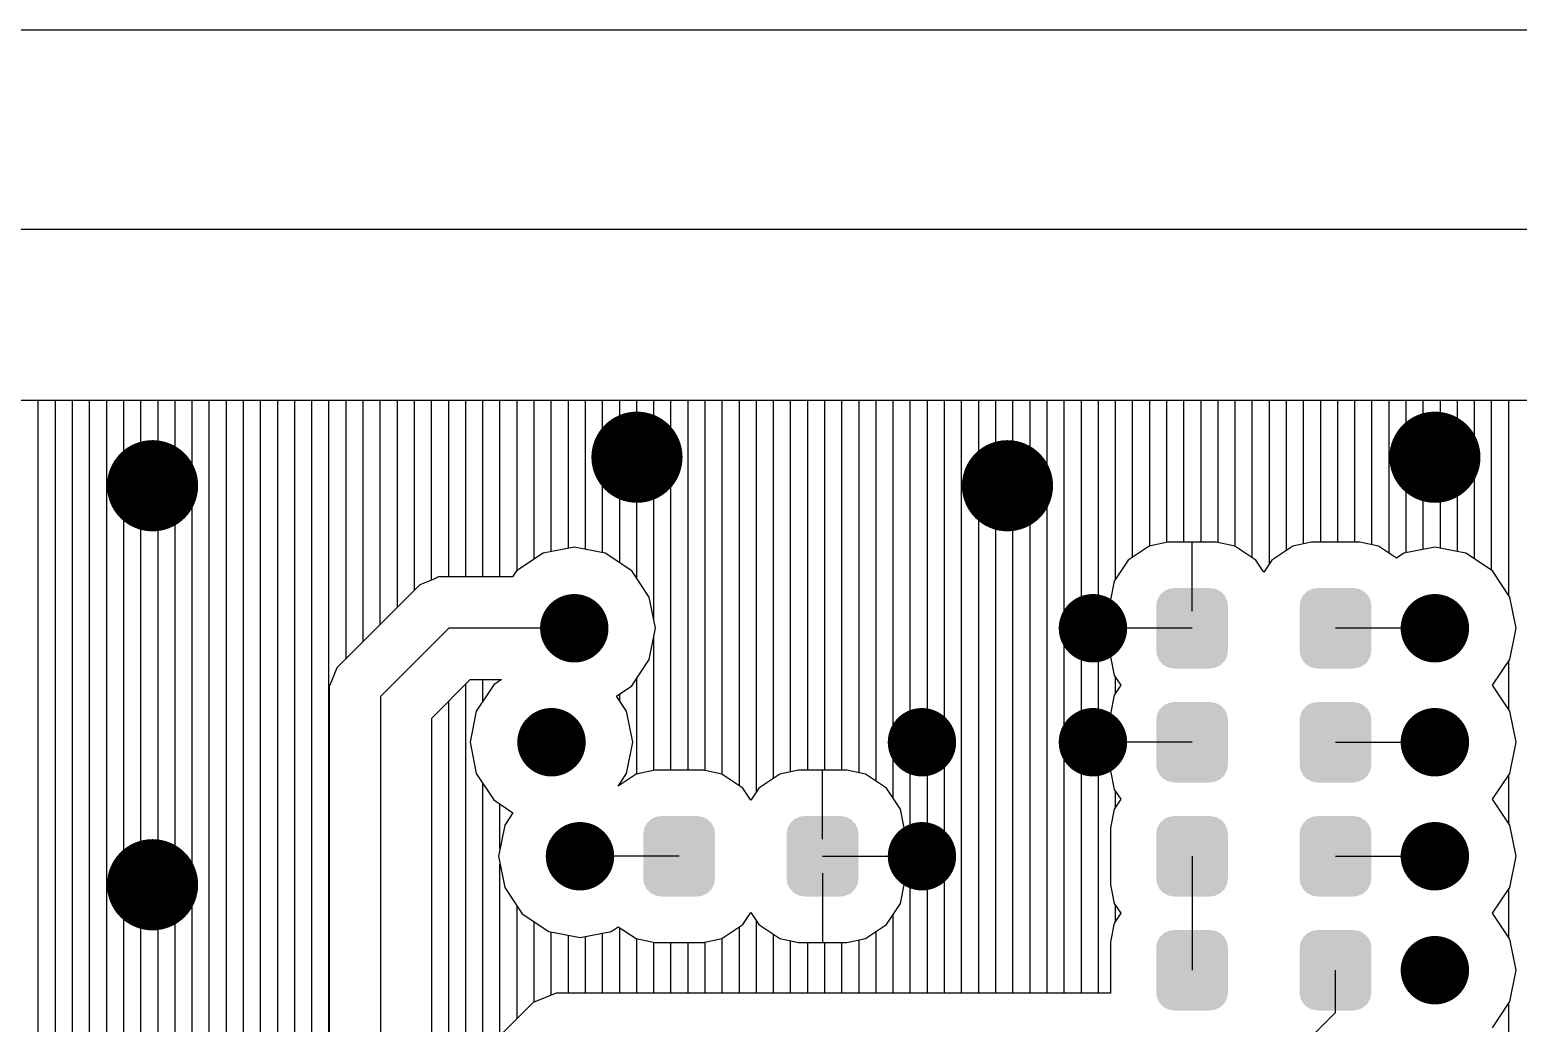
# Model space of a CAD drawing. Extents: x 295 to 953, y 10 to 290.
# Drawn here: x 590.55 to 617.91, y 208.44 to 226.7 of the extents above; entities that cross this region are included whole.
import ezdxf

# ---------------------------------------------------------------- set-up
doc = ezdxf.new("R2010")
doc.units = 0
doc.header["$LTSCALE"] = 5
doc.header["$MEASUREMENT"] = 0
doc.layers.get('0').update_dxf_attribs({"linetype": 'CONTINUOUS', "lineweight": 25})
doc.layers.add('DV-INT-A3_BOT', color=7, linetype='CONTINUOUS')

msp = doc.modelspace()

# ---------------------------------------------------------------- linework, layer by layer
for points, const_width in [([(602.13, 218.84, -1), (601.292, 218.84, -1)], 0.838), ([(616.799, 218.84, -1), (615.961, 218.84, -1)], 0.838), ([(593.225, 218.316, -1), (592.386, 218.316, -1)], 0.838), ([(608.941, 218.316, -1), (608.103, 218.316, -1)], 0.838), ([(600.873, 215.696, -1), (600.244, 215.696, -1)], 0.629), ([(610.408, 215.696, -1), (609.779, 215.696, -1)], 0.629), ([(616.694, 215.696, -1), (616.065, 215.696, -1)], 0.629), ([(600.454, 213.601, -1), (599.825, 213.601, -1)], 0.629), ([(607.264, 213.601, -1), (606.636, 213.601, -1)], 0.629), ([(610.408, 213.601, -1), (609.779, 213.601, -1)], 0.629), ([(616.694, 213.601, -1), (616.065, 213.601, -1)], 0.629), ([(600.978, 211.505, -1), (600.349, 211.505, -1)], 0.629), ([(607.264, 211.505, -1), (606.636, 211.505, -1)], 0.629), ([(616.694, 211.505, -1), (616.065, 211.505, -1)], 0.629), ([(593.225, 210.981, -1), (592.386, 210.981, -1)], 0.838), ([(616.694, 209.41, -1), (616.065, 209.41, -1)], 0.629)]:
    msp.add_lwpolyline(points, format="xyb", close=True, dxfattribs=dict(const_width=const_width))
for points in [[(612.576, 216.109), (612.562, 216.201), (611.256, 216.109), (611.272, 216.201)], [(612.562, 216.201), (612.557, 216.212), (611.272, 216.201), (611.274, 216.212)], [(612.557, 216.212), (612.517, 216.295), (611.274, 216.212), (611.318, 216.295)], [(612.517, 216.295), (612.508, 216.305), (611.318, 216.295), (611.323, 216.305)], [(612.508, 216.305), (612.444, 216.37), (611.323, 216.305), (611.391, 216.37)], [(612.444, 216.37), (612.431, 216.377), (611.391, 216.37), (611.399, 216.377)], [(612.431, 216.377), (612.351, 216.419), (611.399, 216.377), (611.486, 216.419)], [(612.351, 216.419), (612.329, 216.422), (611.486, 216.419), (611.493, 216.422)], [(612.329, 216.422), (612.247, 216.435), (611.493, 216.422), (611.585, 216.435)], [(612.247, 216.435), (612.247, 216.438), (611.585, 216.435), (611.585, 216.438)], [(615.213, 216.109), (615.199, 216.201), (613.892, 216.109), (613.908, 216.201)], [(615.199, 216.201), (615.193, 216.212), (613.908, 216.201), (613.91, 216.212)], [(615.193, 216.212), (615.153, 216.295), (613.91, 216.212), (613.954, 216.295)], [(615.153, 216.295), (615.144, 216.305), (613.954, 216.295), (613.959, 216.305)], [(615.144, 216.305), (615.08, 216.37), (613.959, 216.305), (614.028, 216.37)], [(615.08, 216.37), (615.067, 216.377), (614.028, 216.37), (614.035, 216.377)], [(615.067, 216.377), (614.987, 216.419), (614.035, 216.377), (614.122, 216.419)], [(614.987, 216.419), (614.965, 216.422), (614.122, 216.419), (614.129, 216.422)], [(614.965, 216.422), (614.884, 216.435), (614.129, 216.422), (614.221, 216.435)], [(614.884, 216.435), (614.884, 216.438), (614.221, 216.435), (614.221, 216.438)], [(612.576, 216.107), (612.576, 216.109), (611.256, 216.107), (611.256, 216.109)], [(612.576, 215.286), (612.576, 216.107), (611.256, 215.286), (611.256, 216.107)], [(615.213, 216.107), (615.213, 216.109), (613.892, 216.107), (613.892, 216.109)], [(615.213, 215.286), (615.213, 216.107), (613.892, 215.286), (613.892, 216.107)], [(612.576, 215.284), (612.576, 215.286), (611.256, 215.284), (611.256, 215.286)], [(612.561, 215.191), (612.576, 215.284), (611.27, 215.191), (611.256, 215.284)], [(612.559, 215.18), (612.561, 215.191), (611.276, 215.18), (611.27, 215.191)], [(612.515, 215.097), (612.559, 215.18), (611.316, 215.097), (611.276, 215.18)], [(612.51, 215.088), (612.515, 215.097), (611.325, 215.088), (611.316, 215.097)], [(612.441, 215.022), (612.51, 215.088), (611.389, 215.022), (611.325, 215.088)], [(615.213, 215.284), (615.213, 215.286), (613.892, 215.284), (613.892, 215.286)], [(615.197, 215.191), (615.213, 215.284), (613.906, 215.191), (613.892, 215.284)], [(615.195, 215.18), (615.197, 215.191), (613.912, 215.18), (613.906, 215.191)], [(615.151, 215.097), (615.195, 215.18), (613.952, 215.097), (613.912, 215.18)], [(615.146, 215.088), (615.151, 215.097), (613.961, 215.088), (613.952, 215.097)], [(615.077, 215.022), (615.146, 215.088), (614.025, 215.022), (613.961, 215.088)], [(612.434, 215.015), (612.441, 215.022), (611.402, 215.015), (611.389, 215.022)], [(612.347, 214.974), (612.434, 215.015), (611.482, 214.974), (611.402, 215.015)], [(612.34, 214.97), (612.347, 214.974), (611.503, 214.97), (611.482, 214.974)], [(612.247, 214.957), (612.34, 214.97), (611.585, 214.957), (611.503, 214.97)], [(612.247, 214.955), (612.247, 214.957), (611.585, 214.955), (611.585, 214.957)], [(615.07, 215.015), (615.077, 215.022), (614.038, 215.015), (614.025, 215.022)], [(614.983, 214.974), (615.07, 215.015), (614.118, 214.974), (614.038, 215.015)], [(614.976, 214.97), (614.983, 214.974), (614.14, 214.97), (614.118, 214.974)], [(614.884, 214.957), (614.976, 214.97), (614.221, 214.957), (614.14, 214.97)], [(614.884, 214.955), (614.884, 214.957), (614.221, 214.955), (614.221, 214.957)], [(612.508, 214.209), (612.444, 214.275), (611.323, 214.209), (611.391, 214.275)], [(612.444, 214.275), (612.431, 214.282), (611.391, 214.275), (611.399, 214.282)], [(612.431, 214.282), (612.351, 214.323), (611.399, 214.282), (611.486, 214.323)], [(612.351, 214.323), (612.329, 214.327), (611.486, 214.323), (611.493, 214.327)], [(612.329, 214.327), (612.247, 214.34), (611.493, 214.327), (611.585, 214.34)], [(612.247, 214.34), (612.247, 214.343), (611.585, 214.34), (611.585, 214.343)], [(615.144, 214.209), (615.08, 214.275), (613.959, 214.209), (614.028, 214.275)], [(615.08, 214.275), (615.067, 214.282), (614.028, 214.275), (614.035, 214.282)], [(615.067, 214.282), (614.987, 214.323), (614.035, 214.282), (614.122, 214.323)], [(614.987, 214.323), (614.965, 214.327), (614.122, 214.323), (614.129, 214.327)], [(614.965, 214.327), (614.884, 214.34), (614.129, 214.327), (614.221, 214.34)], [(614.884, 214.34), (614.884, 214.343), (614.221, 214.34), (614.221, 214.343)], [(612.576, 214.014), (612.562, 214.106), (611.256, 214.014), (611.272, 214.106)], [(612.576, 214.012), (612.576, 214.014), (611.256, 214.012), (611.256, 214.014)], [(612.576, 213.19), (612.576, 214.012), (611.256, 213.19), (611.256, 214.012)], [(612.562, 214.106), (612.557, 214.117), (611.272, 214.106), (611.274, 214.117)], [(612.557, 214.117), (612.517, 214.2), (611.274, 214.117), (611.318, 214.2)], [(612.517, 214.2), (612.508, 214.209), (611.318, 214.2), (611.323, 214.209)], [(615.213, 214.014), (615.199, 214.106), (613.892, 214.014), (613.908, 214.106)], [(615.213, 214.012), (615.213, 214.014), (613.892, 214.012), (613.892, 214.014)], [(615.213, 213.19), (615.213, 214.012), (613.892, 213.19), (613.892, 214.012)], [(615.199, 214.106), (615.193, 214.117), (613.908, 214.106), (613.91, 214.117)], [(615.193, 214.117), (615.153, 214.2), (613.91, 214.117), (613.954, 214.2)], [(615.153, 214.2), (615.144, 214.209), (613.954, 214.2), (613.959, 214.209)], [(612.576, 213.188), (612.576, 213.19), (611.256, 213.188), (611.256, 213.19)], [(612.561, 213.096), (612.576, 213.188), (611.27, 213.096), (611.256, 213.188)], [(615.213, 213.188), (615.213, 213.19), (613.892, 213.188), (613.892, 213.19)], [(615.197, 213.096), (615.213, 213.188), (613.906, 213.096), (613.892, 213.188)], [(612.559, 213.085), (612.561, 213.096), (611.276, 213.085), (611.27, 213.096)], [(612.515, 213.002), (612.559, 213.085), (611.316, 213.002), (611.276, 213.085)], [(612.51, 212.992), (612.515, 213.002), (611.325, 212.992), (611.316, 213.002)], [(612.441, 212.927), (612.51, 212.992), (611.389, 212.927), (611.325, 212.992)], [(612.434, 212.92), (612.441, 212.927), (611.402, 212.92), (611.389, 212.927)], [(612.347, 212.878), (612.434, 212.92), (611.482, 212.878), (611.402, 212.92)], [(615.195, 213.085), (615.197, 213.096), (613.912, 213.085), (613.906, 213.096)], [(615.151, 213.002), (615.195, 213.085), (613.952, 213.002), (613.912, 213.085)], [(615.146, 212.992), (615.151, 213.002), (613.961, 212.992), (613.952, 213.002)], [(615.077, 212.927), (615.146, 212.992), (614.025, 212.927), (613.961, 212.992)], [(615.07, 212.92), (615.077, 212.927), (614.038, 212.92), (614.025, 212.927)], [(614.983, 212.878), (615.07, 212.92), (614.118, 212.878), (614.038, 212.92)], [(612.34, 212.875), (612.347, 212.878), (611.503, 212.875), (611.482, 212.878)], [(612.247, 212.862), (612.34, 212.875), (611.585, 212.862), (611.503, 212.875)], [(612.247, 212.859), (612.247, 212.862), (611.585, 212.859), (611.585, 212.862)], [(614.976, 212.875), (614.983, 212.878), (614.14, 212.875), (614.118, 212.878)], [(614.884, 212.862), (614.976, 212.875), (614.221, 212.862), (614.14, 212.875)], [(614.884, 212.859), (614.884, 212.862), (614.221, 212.859), (614.221, 212.862)], [(603.127, 212.021), (603.087, 212.104), (601.844, 212.021), (601.888, 212.104)], [(603.087, 212.104), (603.078, 212.114), (601.888, 212.104), (601.893, 212.114)], [(603.078, 212.114), (603.014, 212.179), (601.893, 212.114), (601.962, 212.179)], [(603.014, 212.179), (603.001, 212.186), (601.962, 212.179), (601.969, 212.186)], [(603.001, 212.186), (602.921, 212.228), (601.969, 212.186), (602.056, 212.228)], [(602.921, 212.228), (602.9, 212.231), (602.056, 212.228), (602.063, 212.231)], [(602.9, 212.231), (602.818, 212.244), (602.063, 212.231), (602.156, 212.244)], [(602.818, 212.244), (602.818, 212.247), (602.156, 212.244), (602.156, 212.247)], [(605.763, 212.021), (605.723, 212.104), (604.48, 212.021), (604.524, 212.104)], [(605.723, 212.104), (605.714, 212.114), (604.524, 212.104), (604.529, 212.114)], [(605.714, 212.114), (605.65, 212.179), (604.529, 212.114), (604.598, 212.179)], [(605.65, 212.179), (605.637, 212.186), (604.598, 212.179), (604.605, 212.186)], [(605.637, 212.186), (605.557, 212.228), (604.605, 212.186), (604.692, 212.228)], [(605.557, 212.228), (605.536, 212.231), (604.692, 212.228), (604.699, 212.231)], [(605.536, 212.231), (605.454, 212.244), (604.699, 212.231), (604.792, 212.244)], [(605.454, 212.244), (605.454, 212.247), (604.792, 212.244), (604.792, 212.247)], [(612.557, 212.021), (612.517, 212.104), (611.274, 212.021), (611.318, 212.104)], [(612.517, 212.104), (612.508, 212.114), (611.318, 212.104), (611.323, 212.114)], [(612.508, 212.114), (612.444, 212.179), (611.323, 212.114), (611.391, 212.179)], [(612.444, 212.179), (612.431, 212.186), (611.391, 212.179), (611.399, 212.186)], [(612.431, 212.186), (612.351, 212.228), (611.399, 212.186), (611.486, 212.228)], [(612.351, 212.228), (612.329, 212.231), (611.486, 212.228), (611.493, 212.231)], [(612.329, 212.231), (612.247, 212.244), (611.493, 212.231), (611.585, 212.244)], [(612.247, 212.244), (612.247, 212.247), (611.585, 212.244), (611.585, 212.247)], [(615.193, 212.021), (615.153, 212.104), (613.91, 212.021), (613.954, 212.104)], [(615.153, 212.104), (615.144, 212.114), (613.954, 212.104), (613.959, 212.114)], [(615.144, 212.114), (615.08, 212.179), (613.959, 212.114), (614.028, 212.179)], [(615.08, 212.179), (615.067, 212.186), (614.028, 212.179), (614.035, 212.186)], [(615.067, 212.186), (614.987, 212.228), (614.035, 212.186), (614.122, 212.228)], [(614.987, 212.228), (614.965, 212.231), (614.122, 212.228), (614.129, 212.231)], [(614.965, 212.231), (614.884, 212.244), (614.129, 212.231), (614.221, 212.244)], [(614.884, 212.244), (614.884, 212.247), (614.221, 212.244), (614.221, 212.247)], [(603.147, 211.918), (603.133, 212.01), (601.827, 211.918), (601.842, 212.01)], [(603.147, 211.916), (603.147, 211.918), (601.827, 211.916), (601.827, 211.918)], [(603.147, 211.095), (603.147, 211.916), (601.827, 211.095), (601.827, 211.916)], [(603.133, 212.01), (603.127, 212.021), (601.842, 212.01), (601.844, 212.021)], [(605.783, 211.918), (605.769, 212.01), (604.463, 211.918), (604.478, 212.01)], [(605.783, 211.916), (605.783, 211.918), (604.463, 211.916), (604.463, 211.918)], [(605.783, 211.095), (605.783, 211.916), (604.463, 211.095), (604.463, 211.916)], [(605.769, 212.01), (605.763, 212.021), (604.478, 212.01), (604.48, 212.021)], [(612.576, 211.918), (612.562, 212.01), (611.256, 211.918), (611.272, 212.01)], [(612.576, 211.916), (612.576, 211.918), (611.256, 211.916), (611.256, 211.918)], [(612.576, 211.095), (612.576, 211.916), (611.256, 211.095), (611.256, 211.916)], [(612.562, 212.01), (612.557, 212.021), (611.272, 212.01), (611.274, 212.021)], [(615.213, 211.918), (615.199, 212.01), (613.892, 211.918), (613.908, 212.01)], [(615.213, 211.916), (615.213, 211.918), (613.892, 211.916), (613.892, 211.918)], [(615.213, 211.095), (615.213, 211.916), (613.892, 211.095), (613.892, 211.916)], [(615.199, 212.01), (615.193, 212.021), (613.908, 212.01), (613.91, 212.021)], [(603.147, 211.093), (603.147, 211.095), (601.827, 211.093), (601.827, 211.095)], [(603.131, 211), (603.147, 211.093), (601.841, 211), (601.827, 211.093)], [(603.129, 210.989), (603.131, 211), (601.846, 210.989), (601.841, 211)], [(603.085, 210.906), (603.129, 210.989), (601.886, 210.906), (601.846, 210.989)], [(605.783, 211.093), (605.783, 211.095), (604.463, 211.093), (604.463, 211.095)], [(605.767, 211), (605.783, 211.093), (604.477, 211), (604.463, 211.093)], [(605.765, 210.989), (605.767, 211), (604.482, 210.989), (604.477, 211)], [(605.721, 210.906), (605.765, 210.989), (604.522, 210.906), (604.482, 210.989)], [(612.576, 211.093), (612.576, 211.095), (611.256, 211.093), (611.256, 211.095)], [(612.561, 211), (612.576, 211.093), (611.27, 211), (611.256, 211.093)], [(612.559, 210.989), (612.561, 211), (611.276, 210.989), (611.27, 211)], [(612.515, 210.906), (612.559, 210.989), (611.316, 210.906), (611.276, 210.989)], [(615.213, 211.093), (615.213, 211.095), (613.892, 211.093), (613.892, 211.095)], [(615.197, 211), (615.213, 211.093), (613.906, 211), (613.892, 211.093)], [(615.195, 210.989), (615.197, 211), (613.912, 210.989), (613.906, 211)], [(615.151, 210.906), (615.195, 210.989), (613.952, 210.906), (613.912, 210.989)], [(603.08, 210.897), (603.085, 210.906), (601.895, 210.897), (601.886, 210.906)], [(603.012, 210.831), (603.08, 210.897), (601.959, 210.831), (601.895, 210.897)], [(603.004, 210.824), (603.012, 210.831), (601.972, 210.824), (601.959, 210.831)], [(602.917, 210.783), (603.004, 210.824), (602.052, 210.783), (601.972, 210.824)], [(602.91, 210.779), (602.917, 210.783), (602.074, 210.779), (602.052, 210.783)], [(602.818, 210.766), (602.91, 210.779), (602.156, 210.766), (602.074, 210.779)], [(602.818, 210.764), (602.818, 210.766), (602.156, 210.764), (602.156, 210.766)], [(605.716, 210.897), (605.721, 210.906), (604.532, 210.897), (604.522, 210.906)], [(605.648, 210.831), (605.716, 210.897), (604.595, 210.831), (604.532, 210.897)], [(605.641, 210.824), (605.648, 210.831), (604.608, 210.824), (604.595, 210.831)], [(605.553, 210.783), (605.641, 210.824), (604.688, 210.783), (604.608, 210.824)], [(605.546, 210.779), (605.553, 210.783), (604.71, 210.779), (604.688, 210.783)], [(605.454, 210.766), (605.546, 210.779), (604.792, 210.766), (604.71, 210.779)], [(605.454, 210.764), (605.454, 210.766), (604.792, 210.764), (604.792, 210.766)], [(612.51, 210.897), (612.515, 210.906), (611.325, 210.897), (611.316, 210.906)], [(612.441, 210.831), (612.51, 210.897), (611.389, 210.831), (611.325, 210.897)], [(612.434, 210.824), (612.441, 210.831), (611.402, 210.824), (611.389, 210.831)], [(612.347, 210.783), (612.434, 210.824), (611.482, 210.783), (611.402, 210.824)], [(612.34, 210.779), (612.347, 210.783), (611.503, 210.779), (611.482, 210.783)], [(612.247, 210.766), (612.34, 210.779), (611.585, 210.766), (611.503, 210.779)], [(612.247, 210.764), (612.247, 210.766), (611.585, 210.764), (611.585, 210.766)], [(615.146, 210.897), (615.151, 210.906), (613.961, 210.897), (613.952, 210.906)], [(615.077, 210.831), (615.146, 210.897), (614.025, 210.831), (613.961, 210.897)], [(615.07, 210.824), (615.077, 210.831), (614.038, 210.824), (614.025, 210.831)], [(614.983, 210.783), (615.07, 210.824), (614.118, 210.783), (614.038, 210.824)], [(614.976, 210.779), (614.983, 210.783), (614.14, 210.779), (614.118, 210.783)], [(614.884, 210.766), (614.976, 210.779), (614.221, 210.766), (614.14, 210.779)], [(614.884, 210.764), (614.884, 210.766), (614.221, 210.764), (614.221, 210.766)], [(612.329, 210.136), (612.247, 210.149), (611.493, 210.136), (611.585, 210.149)], [(612.247, 210.149), (612.247, 210.152), (611.585, 210.149), (611.585, 210.152)], [(614.965, 210.136), (614.884, 210.149), (614.129, 210.136), (614.221, 210.149)], [(614.884, 210.149), (614.884, 210.152), (614.221, 210.149), (614.221, 210.152)], [(612.576, 209.823), (612.562, 209.915), (611.256, 209.823), (611.272, 209.915)], [(612.562, 209.915), (612.557, 209.926), (611.272, 209.915), (611.274, 209.926)], [(612.557, 209.926), (612.517, 210.009), (611.274, 209.926), (611.318, 210.009)], [(612.517, 210.009), (612.508, 210.018), (611.318, 210.009), (611.323, 210.018)], [(612.508, 210.018), (612.444, 210.084), (611.323, 210.018), (611.391, 210.084)], [(612.444, 210.084), (612.431, 210.091), (611.391, 210.084), (611.399, 210.091)], [(612.431, 210.091), (612.351, 210.132), (611.399, 210.091), (611.486, 210.132)], [(612.351, 210.132), (612.329, 210.136), (611.486, 210.132), (611.493, 210.136)], [(615.213, 209.823), (615.199, 209.915), (613.892, 209.823), (613.908, 209.915)], [(615.199, 209.915), (615.193, 209.926), (613.908, 209.915), (613.91, 209.926)], [(615.193, 209.926), (615.153, 210.009), (613.91, 209.926), (613.954, 210.009)], [(615.153, 210.009), (615.144, 210.018), (613.954, 210.009), (613.959, 210.018)], [(615.144, 210.018), (615.08, 210.084), (613.959, 210.018), (614.028, 210.084)], [(615.08, 210.084), (615.067, 210.091), (614.028, 210.084), (614.035, 210.091)], [(615.067, 210.091), (614.987, 210.132), (614.035, 210.091), (614.122, 210.132)], [(614.987, 210.132), (614.965, 210.136), (614.122, 210.132), (614.129, 210.136)], [(612.576, 209.821), (612.576, 209.823), (611.256, 209.821), (611.256, 209.823)], [(612.576, 208.999), (612.576, 209.821), (611.256, 208.999), (611.256, 209.821)], [(615.213, 209.821), (615.213, 209.823), (613.892, 209.821), (613.892, 209.823)], [(615.213, 208.999), (615.213, 209.821), (613.892, 208.999), (613.892, 209.821)], [(612.576, 208.997), (612.576, 208.999), (611.256, 208.997), (611.256, 208.999)], [(612.561, 208.905), (612.576, 208.997), (611.27, 208.905), (611.256, 208.997)], [(612.559, 208.894), (612.561, 208.905), (611.276, 208.894), (611.27, 208.905)], [(612.515, 208.811), (612.559, 208.894), (611.316, 208.811), (611.276, 208.894)], [(612.51, 208.801), (612.515, 208.811), (611.325, 208.801), (611.316, 208.811)], [(612.441, 208.736), (612.51, 208.801), (611.389, 208.736), (611.325, 208.801)], [(615.213, 208.997), (615.213, 208.999), (613.892, 208.997), (613.892, 208.999)], [(615.197, 208.905), (615.213, 208.997), (613.906, 208.905), (613.892, 208.997)], [(615.195, 208.894), (615.197, 208.905), (613.912, 208.894), (613.906, 208.905)], [(615.151, 208.811), (615.195, 208.894), (613.952, 208.811), (613.912, 208.894)], [(615.146, 208.801), (615.151, 208.811), (613.961, 208.801), (613.952, 208.811)], [(615.077, 208.736), (615.146, 208.801), (614.025, 208.736), (613.961, 208.801)], [(612.434, 208.729), (612.441, 208.736), (611.402, 208.729), (611.389, 208.736)], [(612.347, 208.687), (612.434, 208.729), (611.482, 208.687), (611.402, 208.729)], [(612.34, 208.684), (612.347, 208.687), (611.503, 208.684), (611.482, 208.687)], [(612.247, 208.671), (612.34, 208.684), (611.585, 208.671), (611.503, 208.684)], [(612.247, 208.668), (612.247, 208.671), (611.585, 208.668), (611.585, 208.671)], [(615.07, 208.729), (615.077, 208.736), (614.038, 208.729), (614.025, 208.736)], [(614.983, 208.687), (615.07, 208.729), (614.118, 208.687), (614.038, 208.729)], [(614.976, 208.684), (614.983, 208.687), (614.14, 208.684), (614.118, 208.687)], [(614.884, 208.671), (614.976, 208.684), (614.221, 208.671), (614.14, 208.684)], [(614.884, 208.668), (614.884, 208.671), (614.221, 208.668), (614.221, 208.671)]]:
    msp.add_solid(points)
at = {"layer": 'DV-INT-A3_BOT'}
for p, q in [((535.703, 226.698), (753.111, 226.698)), ((537.799, 223.031), (802.355, 223.031)), ((579.185, 219.887), (596.996, 219.887)), ((590.706, 177.03), (590.706, 219.887)), ((591.02, 177.055), (591.02, 219.887)), ((591.334, 176.992), (591.334, 219.887)), ((591.649, 177.055), (591.649, 219.887)), ((591.963, 177.034), (591.963, 219.887)), ((592.277, 176.971), (592.277, 219.887)), ((592.592, 176.913), (592.592, 219.887)), ((592.906, 176.976), (592.906, 219.887)), ((593.22, 177.039), (593.22, 219.887)), ((593.535, 177.047), (593.535, 219.887)), ((593.849, 177.001), (593.849, 219.887)), ((594.163, 177.064), (594.163, 219.887)), ((594.478, 177.026), (594.478, 219.887)), ((594.792, 176.963), (594.792, 219.887)), ((595.106, 176.9), (595.106, 219.887)), ((595.421, 176.699), (595.421, 219.887)), ((595.735, 188.371), (595.735, 219.887)), ((596.049, 188.748), (596.049, 219.887)), ((596.364, 215.143), (596.364, 219.887)), ((596.678, 215.457), (596.678, 219.887)), ((596.992, 215.772), (596.992, 219.887)), ((596.996, 219.887), (613.76, 219.887)), ((597.307, 216.086), (597.307, 219.887)), ((597.621, 216.4), (597.621, 219.887)), ((597.935, 216.585), (597.935, 219.887)), ((598.25, 216.639), (598.25, 219.887)), ((598.564, 216.639), (598.564, 219.887)), ((598.878, 216.639), (598.878, 219.887)), ((599.193, 216.639), (599.193, 219.887)), ((599.507, 216.757), (599.507, 219.887)), ((599.821, 216.97), (599.821, 219.887)), ((600.135, 217.105), (600.135, 219.887)), ((600.45, 217.167), (600.45, 219.887)), ((600.764, 217.146), (600.764, 219.887)), ((601.078, 217.084), (601.078, 219.887)), ((601.393, 216.899), (601.393, 219.887)), ((601.707, 216.61), (601.707, 219.887)), ((602.021, 215.839), (602.021, 219.887)), ((602.336, 213.085), (602.336, 219.887)), ((602.65, 213.085), (602.65, 219.887)), ((602.964, 213.077), (602.964, 219.887)), ((603.279, 213.01), (603.279, 219.887)), ((603.593, 212.8), (603.593, 219.887)), ((603.907, 212.696), (603.907, 219.887)), ((604.222, 212.939), (604.222, 219.887)), ((604.536, 213.056), (604.536, 219.887)), ((604.85, 213.085), (604.85, 219.887)), ((605.165, 213.085), (605.165, 219.887)), ((605.479, 213.085), (605.479, 219.887)), ((605.793, 213.039), (605.793, 219.887)), ((606.108, 212.884), (606.108, 219.887)), ((606.422, 212.566), (606.422, 219.887)), ((606.736, 208.991), (606.736, 219.887)), ((607.051, 208.991), (607.051, 219.887)), ((607.365, 208.991), (607.365, 219.887)), ((607.679, 208.991), (607.679, 219.887)), ((607.994, 208.991), (607.994, 219.887)), ((608.308, 208.991), (608.308, 219.887)), ((608.622, 208.991), (608.622, 219.887)), ((608.937, 208.991), (608.937, 219.887)), ((609.251, 208.991), (609.251, 219.887)), ((609.565, 208.991), (609.565, 219.887)), ((609.88, 208.991), (609.88, 219.887)), ((610.194, 208.991), (610.194, 219.887)), ((610.508, 216.602), (610.508, 219.887)), ((610.823, 217.004), (610.823, 219.887)), ((611.137, 217.209), (611.137, 219.887)), ((611.451, 217.272), (611.451, 219.887)), ((611.766, 217.276), (611.766, 219.887)), ((612.08, 217.276), (612.08, 219.887)), ((612.394, 217.268), (612.394, 219.887)), ((612.708, 217.201), (612.708, 219.887)), ((613.023, 216.991), (613.023, 219.887)), ((613.337, 216.887), (613.337, 219.887)), ((613.651, 217.13), (613.651, 219.887)), ((613.76, 219.887), (622.448, 219.887)), ((613.966, 217.247), (613.966, 219.887)), ((614.28, 217.276), (614.28, 219.887)), ((614.594, 217.276), (614.594, 219.887)), ((614.909, 217.276), (614.909, 219.887)), ((615.223, 217.23), (615.223, 219.887)), ((615.537, 217.075), (615.537, 219.887)), ((615.852, 217.084), (615.852, 219.887)), ((616.166, 217.146), (616.166, 219.887)), ((616.48, 217.167), (616.48, 219.887)), ((616.795, 217.105), (616.795, 219.887)), ((617.109, 216.97), (617.109, 219.887)), ((617.423, 216.757), (617.423, 219.887)), ((617.738, 216.296), (617.738, 219.887)), ((611.468, 217.276), (611.128, 217.205)), ((612.361, 217.276), (611.468, 217.276)), ((611.916, 216.011), (611.916, 217.276)), ((612.7, 217.205), (612.361, 217.276)), ((614.108, 217.276), (613.769, 217.205)), ((615.001, 217.276), (614.108, 217.276)), ((615.34, 217.205), (615.001, 217.276)), ((599.985, 217.075), (599.498, 216.752)), ((600.559, 217.188), (599.985, 217.075)), ((601.129, 217.075), (600.559, 217.188)), ((601.615, 216.752), (601.129, 217.075)), ((611.128, 217.205), (610.743, 216.949)), ((613.086, 216.949), (612.7, 217.205)), ((613.769, 217.205), (613.383, 216.949)), ((615.672, 216.987), (615.34, 217.205)), ((615.806, 217.075), (615.672, 216.987)), ((616.38, 217.188), (615.806, 217.075)), ((616.95, 217.075), (616.38, 217.188)), ((617.436, 216.752), (616.95, 217.075)), ((599.498, 216.752), (599.423, 216.639)), ((601.938, 216.266), (601.615, 216.752)), ((610.743, 216.949), (610.483, 216.564)), ((613.237, 216.727), (613.086, 216.949)), ((613.383, 216.949), (613.237, 216.727)), ((617.759, 216.266), (617.436, 216.752)), ((597.717, 216.493), (596.196, 214.971)), ((597.965, 216.593), (597.717, 216.493)), ((598.065, 216.639), (597.965, 216.593)), ((599.423, 216.639), (598.065, 216.639)), ((610.483, 216.564), (610.416, 216.22)), ((602.051, 215.696), (601.938, 216.266)), ((610.416, 216.22), (610.416, 215.168)), ((617.872, 215.696), (617.759, 216.266)), ((598.254, 215.696), (596.996, 214.439)), ((600.559, 215.696), (598.254, 215.696)), ((601.938, 215.122), (602.051, 215.696)), ((611.916, 215.696), (610.093, 215.696)), ((611.602, 215.696), (610.416, 215.696)), ((616.38, 215.696), (614.553, 215.696)), ((617.759, 215.122), (617.872, 215.696)), ((602.021, 213.081), (602.021, 215.55)), ((601.615, 214.636), (601.938, 215.122)), ((610.416, 215.168), (610.483, 214.825)), ((617.44, 214.649), (617.759, 215.122)), ((617.738, 214.2), (617.738, 215.093)), ((596.196, 214.971), (596.095, 214.724)), ((610.483, 214.825), (610.605, 214.649)), ((596.095, 214.724), (596.053, 214.623)), ((596.053, 214.623), (596.053, 188.748)), ((597.939, 214.045), (598.643, 214.753)), ((598.564, 207.578), (598.564, 214.674)), ((598.643, 214.753), (599.222, 214.753)), ((599.079, 214.657), (598.757, 214.171)), ((598.878, 214.355), (598.878, 214.753)), ((599.222, 214.753), (599.079, 214.657)), ((599.193, 214.732), (599.193, 214.753)), ((601.334, 214.447), (601.615, 214.636)), ((601.707, 213.018), (601.707, 214.779)), ((610.605, 214.649), (610.483, 214.468)), ((610.508, 214.506), (610.508, 214.787)), ((617.759, 214.171), (617.44, 214.649)), ((596.996, 214.439), (596.996, 187.617)), ((598.25, 207.264), (598.25, 214.359)), ((601.519, 214.171), (601.334, 214.447)), ((601.393, 214.355), (601.393, 214.489)), ((610.483, 214.468), (610.416, 214.125)), ((597.939, 206.702), (597.939, 214.045)), ((598.757, 214.171), (598.643, 213.601)), ((601.632, 213.601), (601.519, 214.171)), ((610.416, 214.125), (610.416, 213.073)), ((617.872, 213.601), (617.759, 214.171)), ((598.643, 213.601), (598.757, 213.027)), ((601.519, 213.027), (601.632, 213.601)), ((611.916, 213.601), (610.093, 213.601)), ((611.602, 213.601), (610.416, 213.601)), ((614.553, 213.601), (616.38, 213.601)), ((617.759, 213.027), (617.872, 213.601)), ((598.757, 213.027), (599.079, 212.541)), ((601.368, 212.796), (601.519, 213.027)), ((601.699, 213.014), (601.368, 212.796)), ((602.038, 213.085), (601.699, 213.014)), ((602.931, 213.085), (602.038, 213.085)), ((603.27, 213.014), (602.931, 213.085)), ((603.656, 212.758), (603.27, 213.014)), ((604.339, 213.014), (603.953, 212.758)), ((604.679, 213.085), (604.339, 213.014)), ((605.571, 213.085), (604.679, 213.085)), ((605.123, 211.82), (605.123, 213.085)), ((605.911, 213.014), (605.571, 213.085)), ((606.296, 212.758), (605.911, 213.014)), ((610.416, 213.073), (610.483, 212.729)), ((617.44, 212.553), (617.759, 213.027)), ((617.738, 212.105), (617.738, 212.997)), ((598.878, 207.893), (598.878, 212.842)), ((601.393, 212.813), (601.393, 212.838)), ((603.807, 212.536), (603.656, 212.758)), ((603.953, 212.758), (603.807, 212.536)), ((606.556, 212.373), (606.296, 212.758)), ((610.483, 212.729), (610.605, 212.553)), ((610.508, 212.411), (610.508, 212.691)), ((599.079, 212.541), (599.431, 212.306)), ((599.193, 211.648), (599.193, 212.465)), ((606.623, 212.029), (606.556, 212.373)), ((610.483, 212.373), (610.416, 212.029)), ((610.605, 212.553), (610.483, 212.373)), ((617.759, 212.075), (617.44, 212.553)), ((599.281, 212.075), (599.167, 211.505)), ((599.431, 212.306), (599.281, 212.075)), ((617.872, 211.505), (617.759, 212.075)), ((606.623, 210.977), (606.623, 212.029)), ((610.416, 212.029), (610.416, 210.977)), ((599.167, 211.505), (599.281, 210.931)), ((599.193, 208.207), (599.193, 211.359)), ((602.487, 211.505), (600.664, 211.505)), ((605.123, 211.505), (606.95, 211.505)), ((605.437, 211.505), (606.623, 211.505)), ((611.916, 211.505), (611.916, 209.41)), ((614.553, 211.505), (616.38, 211.505)), ((617.759, 210.931), (617.872, 211.505)), ((605.123, 211.191), (605.123, 209.921)), ((606.556, 210.634), (606.623, 210.977)), ((610.416, 210.977), (610.483, 210.634)), ((599.281, 210.931), (599.603, 210.445)), ((617.44, 210.458), (617.759, 210.931)), ((617.738, 210.009), (617.738, 210.902)), ((599.507, 208.521), (599.507, 210.588)), ((599.603, 210.445), (600.089, 210.122)), ((603.656, 210.248), (603.807, 210.47)), ((603.807, 210.47), (603.953, 210.248)), ((606.296, 210.248), (606.556, 210.634)), ((606.422, 208.991), (606.422, 210.441)), ((610.483, 210.634), (610.605, 210.458)), ((610.605, 210.458), (610.483, 210.277)), ((610.508, 210.315), (610.508, 210.596)), ((617.759, 209.98), (617.44, 210.458)), ((599.821, 208.823), (599.821, 210.298)), ((601.234, 210.122), (601.368, 210.21)), ((601.368, 210.21), (601.699, 209.992)), ((601.393, 208.991), (601.393, 210.194)), ((603.27, 209.992), (603.656, 210.248)), ((603.593, 208.991), (603.593, 210.206)), ((603.907, 208.991), (603.907, 210.311)), ((603.953, 210.248), (604.339, 209.992)), ((605.911, 209.992), (606.296, 210.248)), ((610.483, 210.277), (610.416, 209.934)), ((600.089, 210.122), (600.664, 210.009)), ((600.135, 208.953), (600.135, 210.114)), ((600.45, 208.991), (600.45, 210.051)), ((600.664, 210.009), (601.234, 210.122)), ((600.764, 208.991), (600.764, 210.03)), ((601.078, 208.991), (601.078, 210.093)), ((601.699, 209.992), (602.038, 209.921)), ((601.707, 208.991), (601.707, 209.988)), ((602.021, 208.991), (602.021, 209.925)), ((602.038, 209.921), (602.931, 209.921)), ((602.336, 208.991), (602.336, 209.921)), ((602.65, 208.991), (602.65, 209.921)), ((602.931, 209.921), (603.27, 209.992)), ((602.964, 208.991), (602.964, 209.93)), ((603.279, 208.991), (603.279, 209.997)), ((604.222, 208.991), (604.222, 210.068)), ((604.339, 209.992), (604.679, 209.921)), ((604.536, 208.991), (604.536, 209.95)), ((604.679, 209.921), (605.571, 209.921)), ((604.85, 208.991), (604.85, 209.921)), ((605.165, 208.991), (605.165, 209.921)), ((605.479, 208.991), (605.479, 209.921)), ((605.571, 209.921), (605.911, 209.992)), ((605.793, 208.991), (605.793, 209.967)), ((606.108, 208.991), (606.108, 210.122)), ((610.416, 209.934), (610.416, 208.991)), ((617.872, 209.41), (617.759, 209.98)), ((614.553, 208.63), (614.553, 209.41)), ((617.759, 208.836), (617.872, 209.41)), ((599.8, 208.815), (598.111, 207.126)), ((600.223, 208.991), (599.8, 208.815)), ((600.68, 208.991), (600.223, 208.991)), ((610.416, 208.991), (600.68, 208.991)), ((617.436, 208.35), (617.759, 208.836)), ((617.738, 202.18), (617.738, 208.806)), ((613.76, 207.838), (614.553, 208.63))]:
    msp.add_line(p, q, dxfattribs=at)

doc.saveas('drawing.dxf')
